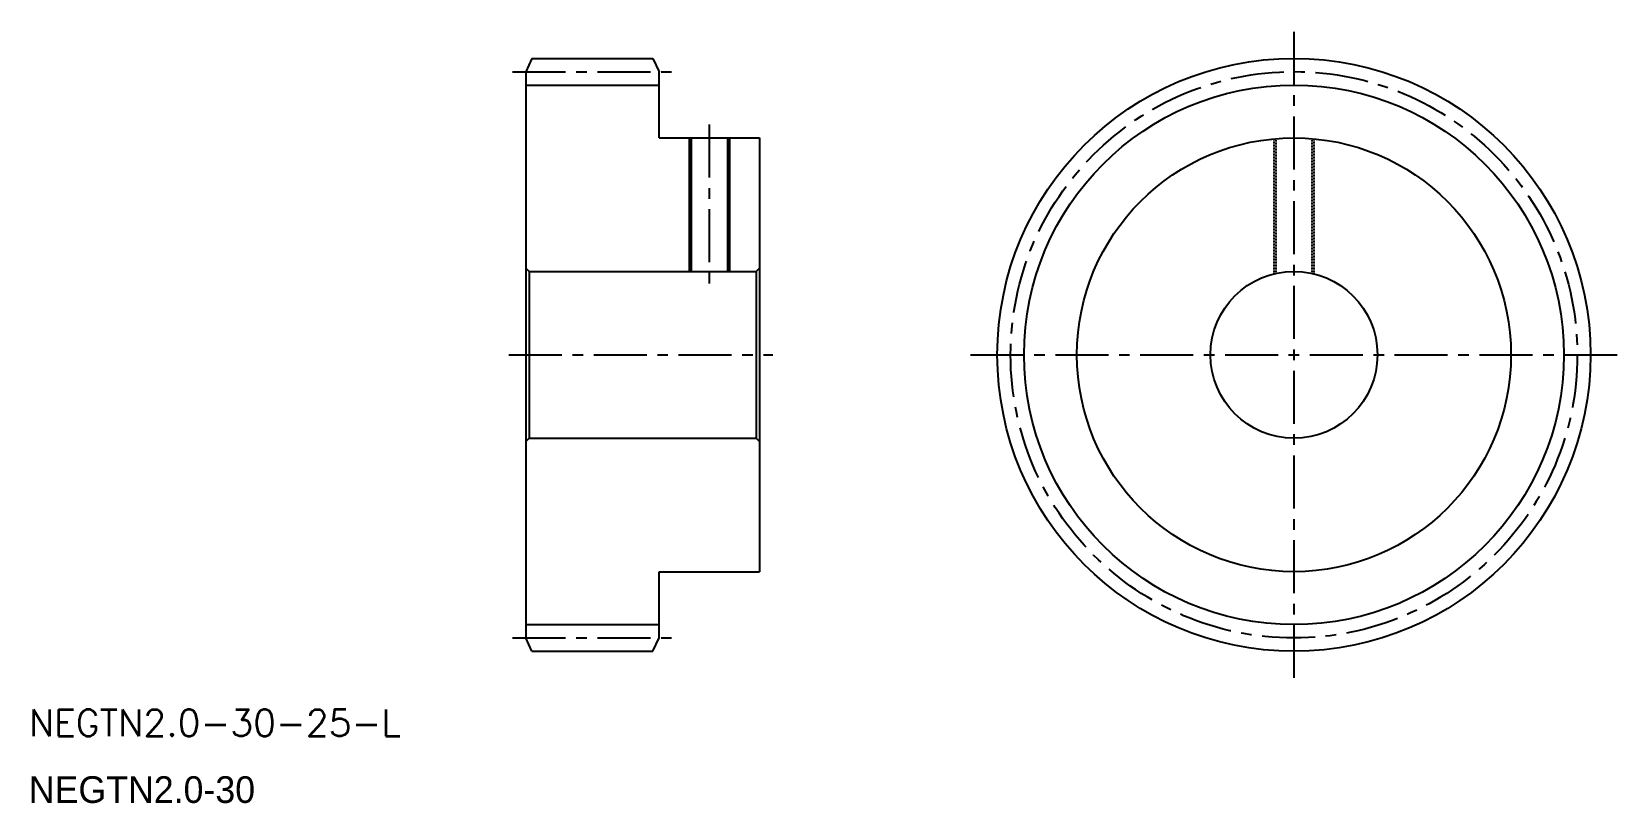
# Model space of a CAD drawing. Extents: x -52 to 186, y 103 to 219.
import ezdxf

# ---------------------------------------------------------------- set-up
doc = ezdxf.new("R2010")
doc.units = 0
doc.header["$LTSCALE"] = 0.25
doc.linetypes.add('CENTER', pattern=[50.8, 31.75, -6.35, 6.35, -6.35])
doc.linetypes.add('DASHED', pattern=[0.75, 0.5, -0.25])
doc.layers.get('0').update_dxf_attribs({"linetype": 'CONTINUOUS'})
doc.layers.add('CENTER', color=1, linetype='CENTER')
doc.styles.add('MISUMI', font='txt.shx')

msp = doc.modelspace()

# ---------------------------------------------------------------- linework, layer by layer
at = {"color": 7, "linetype": 'CONTINUOUS'}
for p, q in [((23.24, 214.92), (22.3, 212.92)), ((23.24, 214.92), (41.36, 214.92)), ((41.36, 214.92), (42.3, 212.92)), ((22.3, 212.92), (22.3, 128.07)), ((42.3, 203), (42.3, 212.92)), ((42.3, 203), (57.3, 203)), ((47.1, 203), (47.1, 183)), ((52.5, 203), (52.5, 183)), ((57.3, 203), (57.3, 138)), ((22.3, 183.5), (22.3, 157.5)), ((22.3, 183.5), (22.8, 183)), ((22.8, 183), (56.8, 183)), ((22.8, 183), (22.8, 158)), ((56.8, 183), (57.3, 183.5)), ((56.8, 183), (56.8, 158)), ((22.3, 172.75), (22.3, 172.75)), ((22.3, 170.5), (22.3, 170.5)), ((22.3, 157.5), (22.8, 158)), ((22.8, 158), (56.8, 158)), ((56.8, 158), (57.3, 157.5)), ((42.3, 138), (57.3, 138)), ((42.3, 128.07), (42.3, 138)), ((23.24, 126.07), (22.3, 128.07)), ((23.24, 126.07), (41.36, 126.07)), ((41.36, 126.07), (42.3, 128.07))]:
    msp.add_line(p, q, dxfattribs=at)
at = {"color": 3, "linetype": 'CONTINUOUS'}
for p, q in [((22.3, 210.92), (42.3, 210.92)), ((46.8, 203), (46.8, 183)), ((52.8, 203), (52.8, 183)), ((22.3, 130.07), (42.3, 130.07))]:
    msp.add_line(p, q, dxfattribs=at)
at = {"color": 3, "linetype": 'DASHED'}
for p, q in [((134.35, 202.86), (134.35, 182.63)), ((134.65, 202.88), (134.65, 182.7)), ((140.05, 202.88), (140.05, 182.7)), ((140.35, 202.86), (140.35, 182.63))]:
    msp.add_line(p, q, dxfattribs=at)
at = {"color": 7, "linetype": 'CONTINUOUS'}
for radius in [44.42, 32.5, 12.5]:
    msp.add_circle((137.35, 170.5), radius, dxfattribs=at)
at = {"color": 3, "linetype": 'CONTINUOUS'}
msp.add_circle((137.35, 170.5), 40.42, dxfattribs=at)
at = {"layer": 'CENTER', "color": 1, "linetype": 'CENTER'}
for p, q in [((137.35, 218.91), (137.35, 122.08)), ((20.34, 212.92), (44.26, 212.92)), ((20.34, 212.92), (44.26, 212.92)), ((49.8, 205), (49.8, 181)), ((19.8, 170.5), (59.3, 170.5)), ((88.93, 170.5), (185.77, 170.5)), ((20.34, 128.07), (44.26, 128.07)), ((20.34, 128.07), (44.26, 128.07))]:
    msp.add_line(p, q, dxfattribs=at)
msp.add_circle((137.35, 170.5), 42.43, dxfattribs=at)

# ---------------------------------------------------------------- texts
at = {"color": 7, "linetype": 'CONTINUOUS', "style": 'MISUMI'}
msp.add_text('NEGTN2.0-30-25-L', height=4, dxfattribs=at).set_placement((-52.11, 113.35))
at = {"color": 7, "linetype": 'CONTINUOUS'}
msp.add_text('NEGTN2.0-30', height=4, dxfattribs=at).set_placement((-52.11, 103.35))

doc.saveas('drawing.dxf')
